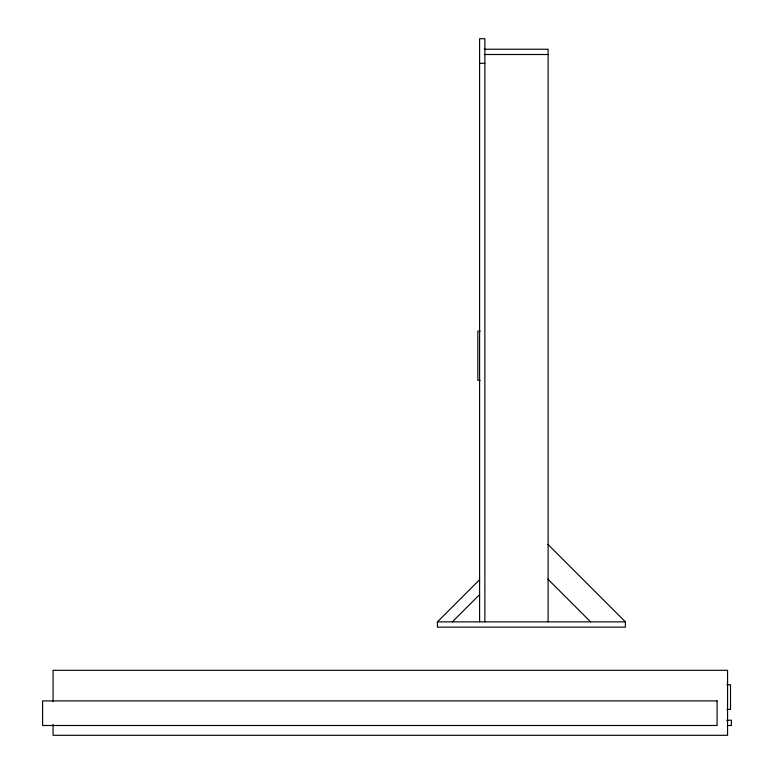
<?xml version="1.0" encoding="UTF-8"?>
<svg xmlns="http://www.w3.org/2000/svg" width="774" height="774" viewBox="0 0 774 774"><rect width="100%" height="100%" fill="white"/><g stroke="black" fill="none" stroke-linecap="round" stroke-linejoin="round"><path stroke-width="1.16" d="M547.895 544.364L625.392 621.861L625.392 627.134L437.445 627.134L437.445 621.861L479.599 579.707M452.355 621.861L479.599 594.606M484.321 49.236L548.108 49.236L548.108 621.861M484.321 54.509L548.108 54.509M479.599 63.294L484.872 63.294M480.19 331.156L477.848 331.156L477.848 380.344L480.19 380.344M437.445 621.861L625.392 621.861M726.902 684.787L730.511 684.787L730.511 709.381L726.902 709.381M726.583 720.226L731.401 720.226L731.401 725.499L727.773 725.499M547.915 579.155L590.62 621.861M484.872 621.861L484.872 38.7L479.599 38.7L479.599 621.861M53.067 701.602L53.067 670.313L727.56 670.313L727.56 735.3L53.067 735.3L53.067 724.464M717.101 700.905L42.599 700.905L42.599 725.499L717.101 725.499L717.101 700.905"/></g></svg>
